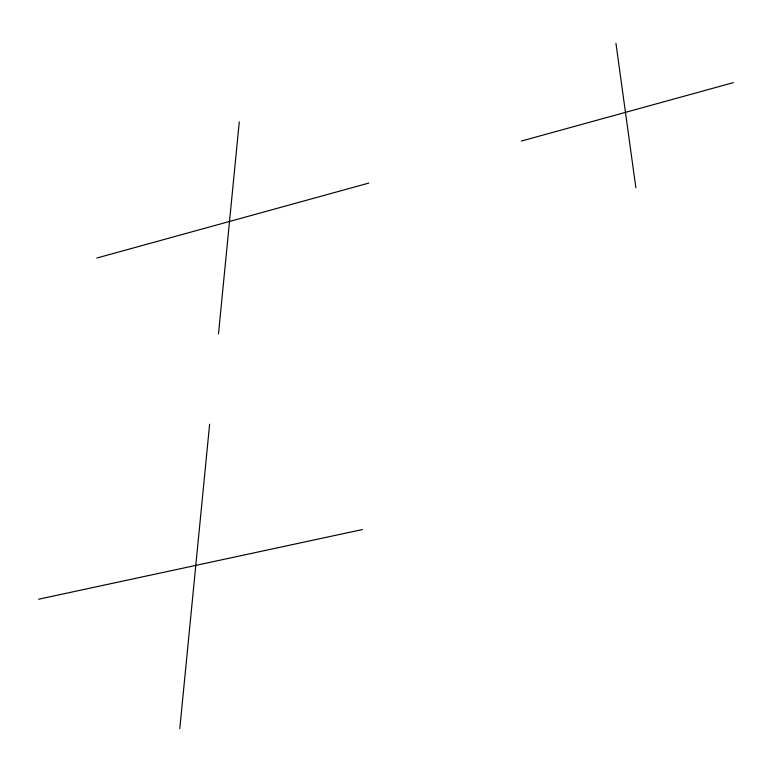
<?xml version="1.0" encoding="UTF-8"?>
<svg xmlns="http://www.w3.org/2000/svg" width="772" height="772" viewBox="0 0 772 772"><rect width="100%" height="100%" fill="white"/><g stroke="black" fill="none" stroke-linecap="round" stroke-linejoin="round"><path stroke-width="1.16" d="M179.789 728.672L209.627 424.233M218.486 333.88L239.272 121.908M96.818 258.031L368.823 183.08M521.303 141.064L733.4 82.623M38.6 599.226L362.435 529.544M615.94 43.328L635.867 187.779"/></g></svg>
